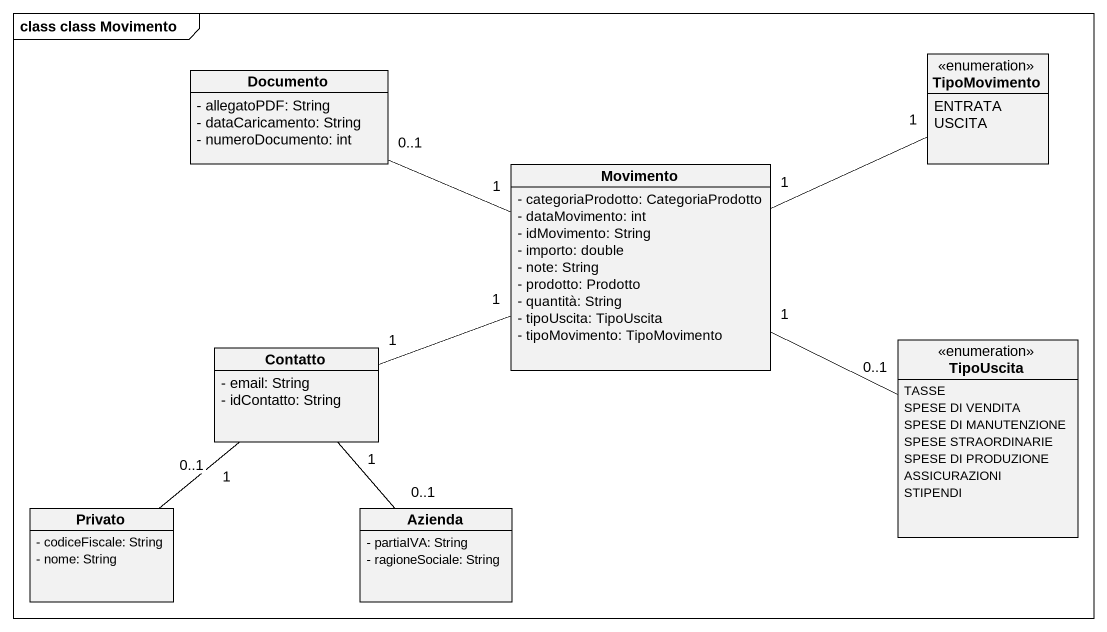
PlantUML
@startuml
mainframe class class Movimento
hide circle
hide empty members
skinparam classAttributeIconSize 0
enum TipoMovimento {
  ENTRATA
  USCITA
}
class Documento {
  - allegatoPDF: String
  - dataCaricamento: String
  - numeroDocumento: int
}
class Movimento {
  - categoriaProdotto: CategoriaProdotto
  - dataMovimento: int
  - idMovimento: String
  - importo: double
  - note: String
  - prodotto: Prodotto
  - quantità: String
  - tipoUscita: TipoUscita
  - tipoMovimento: TipoMovimento
}
class Contatto {
  - email: String
  - idContatto: String
}
enum TipoUscita {
  TASSE
  SPESE DI VENDITA
  SPESE DI MANUTENZIONE
  SPESE STRAORDINARIE
  SPESE DI PRODUZIONE
  ASSICURAZIONI
  STIPENDI
}
class Privato {
  - codiceFiscale: String
  - nome: String
}
class Azienda {
  - partiaIVA: String
  - ragioneSociale: String
}
Documento "0..1" -right- "1" Movimento
Movimento "1" -right- "1" TipoMovimento
Movimento "1" -right- "0..1" TipoUscita
Contatto "1" -right- "1" Movimento
Contatto "1" -- "0..1" Azienda
Privato "0..1" -up- "1" Contatto
@enduml
